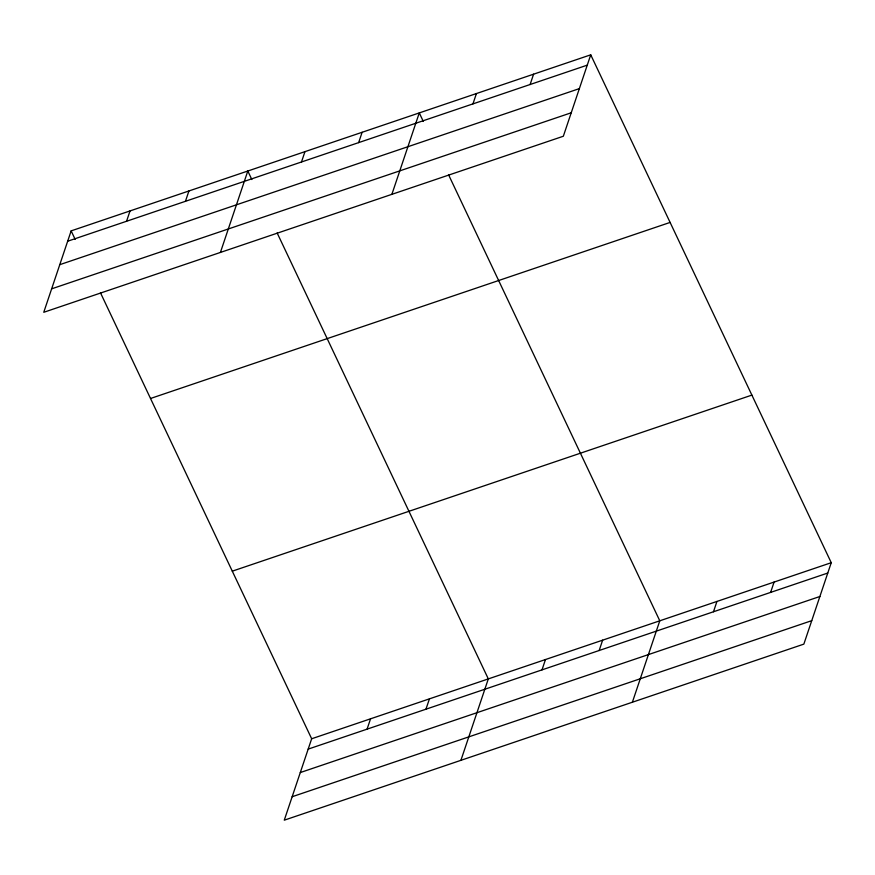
<?xml version="1.0" encoding="UTF-8"?>
<svg xmlns="http://www.w3.org/2000/svg" width="875" height="875" viewBox="0 0 875 875"><rect width="100%" height="100%" fill="white"/><g stroke="black" fill="none" stroke-linecap="round" stroke-linejoin="round"><path stroke-width="1.31" d="M71.148 230.88L43.75 312.298L563.336 136.238L590.734 54.819L71.148 230.88L75.173 239.389M126.558 221.266L130.036 210.93M185.445 201.316L188.923 190.98M220.413 252.438L247.811 171.019L251.836 179.517M301.481 161.995L304.959 151.648M358.641 142.625L362.119 132.289M391.88 194.338L419.278 112.919L423.303 121.417M472.948 103.884L476.427 93.548M530.108 84.525L533.586 74.189M100.483 292.819L311.664 738.763L284.266 820.181L803.852 644.12L831.25 562.702L590.734 54.819M367.073 729.148L370.552 718.812M425.95 709.198L429.439 698.863M460.917 760.32L488.316 678.902L277.145 232.958M541.997 669.878L545.475 659.542M599.156 650.508L602.634 640.172M632.384 702.22L659.783 620.802L448.602 174.858M713.464 611.778L716.942 601.442M770.612 592.408L774.091 582.072M67.67 241.216L587.256 65.155M59.773 264.677L579.37 88.616M51.647 288.837L571.233 112.777M150.522 398.486L670.108 222.425M232.291 571.167L751.877 395.106M311.664 738.763L831.25 562.702M308.186 749.109L827.772 573.037M300.289 772.559L819.875 596.498M292.152 796.731L811.748 620.659"/></g></svg>
